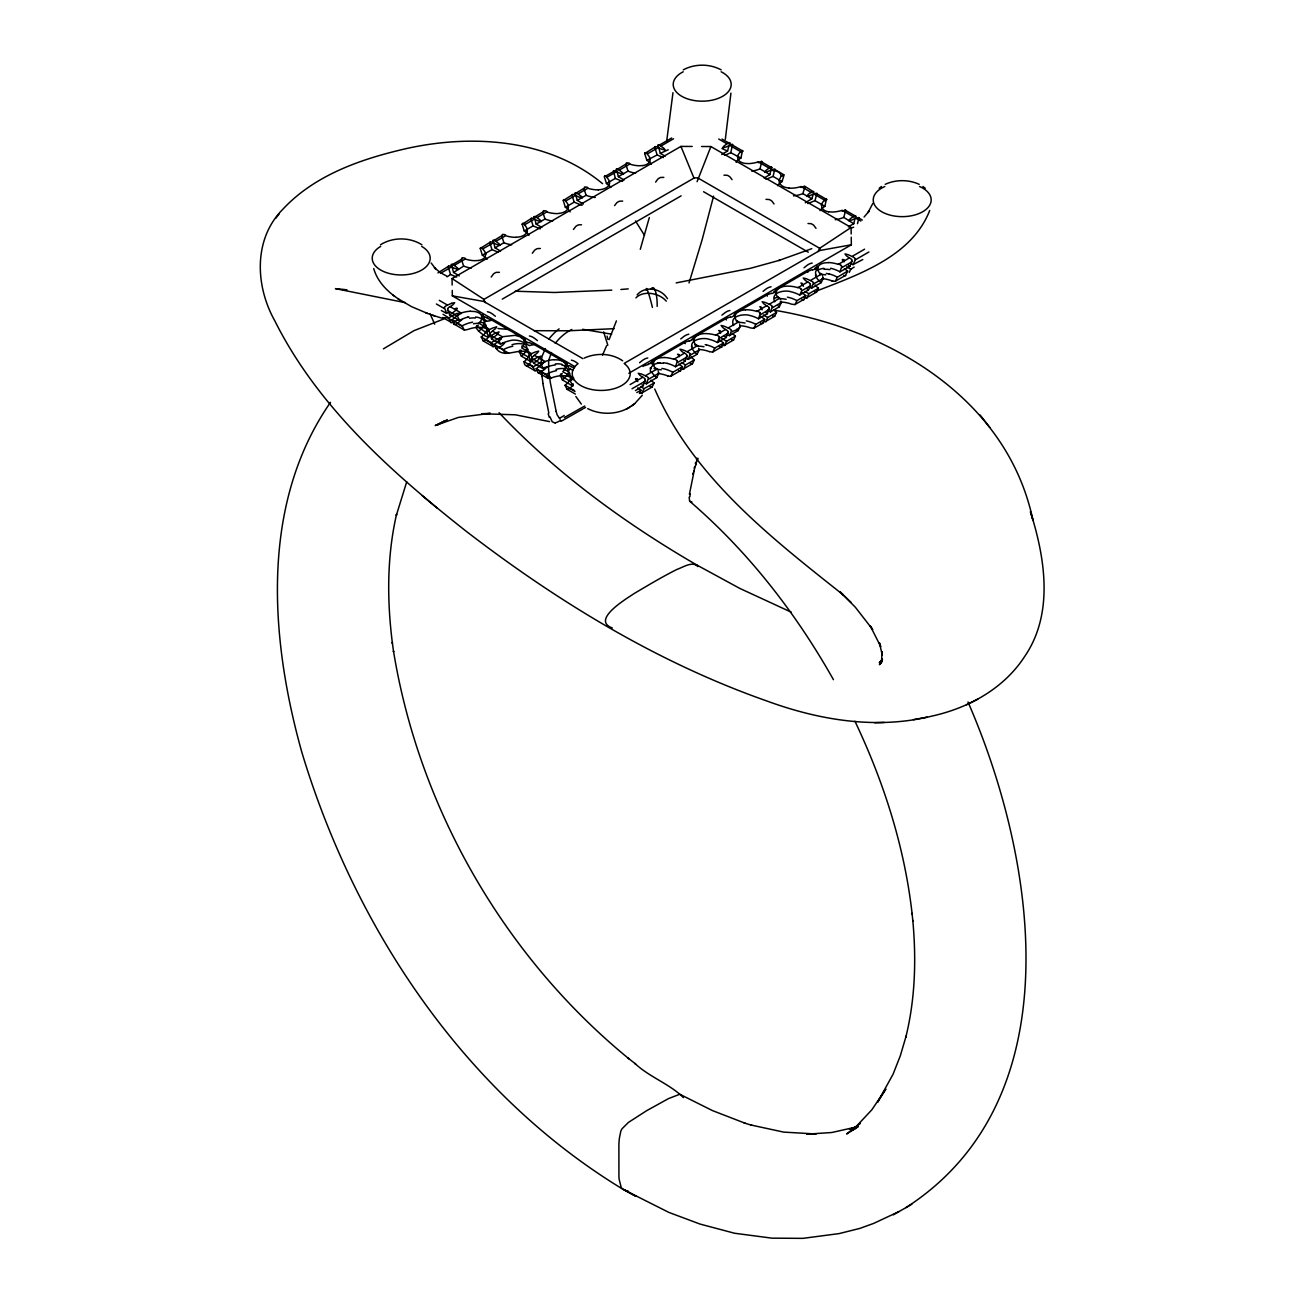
<?xml version="1.0" encoding="UTF-8"?>
<svg xmlns="http://www.w3.org/2000/svg" width="1304" height="1304" viewBox="0 0 1304 1304"><rect width="100%" height="100%" fill="white"/><g stroke="black" fill="none" stroke-linecap="round" stroke-linejoin="round"><path stroke-width="1.5" d="M481.877 317.605L481.437 315.421A9.731 5.623 0 0 0 474.656 311.509L470.239 311.297M565.773 366.049L565.333 363.849A9.731 5.623 0 0 0 558.552 359.953L554.135 359.725M817.266 265.951L816.728 267.19M566.278 363.164L566.686 364.175M496.873 332.536L496.4 332.748A36.952 22.787 -3.6 0 0 494.477 333.677L488.413 337.117L486.799 331.558M805.301 202.821A36.952 19.772 3.4 0 1 806.687 201.859L811.838 198.811L813.924 192.112L804.649 186.179A3.146 2.037 -45.9 0 0 804.095 186.081M540.915 363.099L542.138 356.122L545.398 348.559M689.164 497.15L689.604 501.078L691.935 502.04M672.978 92.682L666.719 140.848M730.941 93.106L725.334 139.3M652.782 360.817L652.375 361.974M524.322 338.91L524.811 340.067M538.829 356.758L538.34 356.954A36.952 22.787 -3.6 0 0 536.417 357.899L530.353 361.322L521.372 356.139A24.14 14.898 -3.6 0 0 526.034 350.727C530.06 341.844 515.699 338.355 509.033 340.914A24.385 15.029 -3.6 0 0 500.573 344.142L491.575 338.926L489.228 331.395A9.731 5.607 0 0 0 482.447 327.483L478.666 327.255A23.537 13.594 0 0 0 467.647 329.521L464.354 330.059L454.053 324.028L451.983 319.806L457.133 315.845A36.593 23.619 -1 0 0 458.519 314.59L458.829 314.264M739.678 324.598C742.97 327.646 730.713 333.319 731.283 330.531M821.553 205.331L821.96 207.89A9.731 5.623 0 0 0 828.676 211.818M868.888 252.014L855.342 259.838L855.179 259.007M774.755 301.794A24.743 15.257 3.6 0 1 774.576 301.436C770.305 291.786 785.741 289.732 791.104 291.803A24.515 15.126 3.6 0 1 799.645 295.079L801.764 290.776L810.566 285.69L810.159 284.386M726.458 319.936L725.48 318.812L728.561 317.54M689.408 494.281L694.152 470.907M482.333 314.655L484.648 319.366A7.628 6.031 -35.9 0 0 486.131 320.556M735.114 316.22L735.358 315.095A11.149 6.438 0 0 1 742.872 310.124L745.481 309.863M694.005 339.953L694.25 338.812A11.149 6.438 0 0 1 701.78 333.857L704.388 333.596A21.467 12.388 0 0 1 715.7 335.177L725.48 329.505A7.465 4.042 63.1 0 1 728.137 331.428M776.222 292.487L776.467 291.362A11.149 6.438 0 0 1 783.981 286.391L786.589 286.13A21.467 12.388 0 0 1 797.901 287.711L807.681 282.039L806.606 281.289A52.404 30.253 0 0 1 804.796 279.92L803.231 278.013L806.279 278.714A48.688 28.101 0 0 1 809.002 279.904L810.322 280.523L820.803 274.476M697.069 181.696L710.908 146.553L851.088 227.483L851.186 233.97M765.888 179.333A36.398 19.478 3.4 0 0 766.996 178.941L773.044 176.415L774.902 168.998A6.732 3.847 -51.4 0 0 772.033 169.927M857.494 223.669L859.075 217.605A6.732 3.847 -51.4 0 0 856.076 218.453M724.47 155.388A72.111 36.512 1 0 0 727.599 154.133L730.762 152.698L740.949 158.045L742.498 150.482M764.111 178.061A36.952 19.772 3.4 0 1 764.747 177.637L769.898 174.606L771.658 167.156M685.937 358.013L688.251 359.382L697.053 354.297A24.743 15.257 3.6 0 1 692.375 348.885C688.104 339.219 703.589 337.198 708.968 339.268A24.515 15.126 3.6 0 1 717.444 342.544L719.254 337.263A3.13 2.233 51.8 0 0 718.732 336.676M801.781 290.71L801.373 289.684A3.13 2.233 51.8 0 0 800.933 289.211M851.919 260.441L849.98 266.293L839.939 271.868L841.781 266.521M527.126 231.248L526.604 232.748A11.149 6.438 0 0 1 518.079 237.1L516.123 237.246M568.234 207.515L567.713 209.015M609.327 183.799L608.805 185.282A11.149 6.438 0 0 1 600.28 189.634L598.324 189.781M692.783 474.086L693.043 472.912M643.606 382.186L646.393 383.832L648.43 378.225M688.251 359.382L690.109 354.166M767.469 310.156L770.452 311.917L772.31 306.701M646.393 383.832L656.694 377.655L658.879 373.156L658.243 371.607M770.452 311.917L779.254 306.847L781.389 302.414L780.868 300.996M717.461 342.512L726.263 337.443L728.039 331.966M713.581 196.154L702.139 239.724L689.017 282.984M689.164 340.768L684.584 342.365L685.236 343.637M484.224 323.718L483.393 325.951A25.884 15.958 -3.6 0 1 478.503 331.395M694.184 468.201L694.478 467.028M751.723 171.15A25.884 13.855 3.4 0 0 759.987 168.868L761.813 161.435M853.386 216.937A7.465 4.026 -62.9 0 1 855.603 215.812L853.761 223.717L843.867 217.458L845.611 209.846A3.113 2.005 -47.2 0 0 845.155 209.781M730.762 152.698L732.555 144.614M775.13 169.716L784.111 174.915L782.025 181.598A24.385 13.04 3.4 0 0 777.575 185.673M807.828 203.554A36.398 19.478 3.4 0 0 808.936 203.163L815 200.637L816.923 193.253A6.732 3.847 -51.4 0 0 813.973 194.133M859.189 218.257L862.319 220.066M743.068 151.215L733.027 145.412M815 200.637L824.878 206.342L826.475 198.909M649.327 217.572L640.28 249.292M724.682 152.698L727.534 151.101L729.702 142.902M771.984 167.906L762.106 162.201M929.703 210.498C911.757 256.464 858.798 274.525 816.548 291.053M491.2 277.067L493.434 273.987A13.757 10.465 -86 0 1 496.237 272.373L499.416 272.324M655.635 182.12L657.868 179.055A13.757 10.465 -86 0 1 660.672 177.442L663.834 177.393M696.515 459.872L697.053 458.128M695.912 464.794L696.287 463.605M793.484 195.861L794.38 195.763A24.14 12.926 3.4 0 0 802.84 193.611L804.943 186.928M532.325 253.253L534.64 250.172A13.741 10.448 -86 0 1 537.444 248.608L540.361 248.477M775.391 290.988L776.01 289.57L775.733 290.71M573.45 229.439L575.846 226.374A13.725 10.432 -86 0 1 578.666 224.842L581.519 224.793M652.065 362.235L652.685 360.768M693.223 338.355L693.826 337.019M882.286 659.922L879.271 662.774L881.814 660.378L880.526 663.752L882.026 658.895L881.488 662.497L882.026 651.609L882.286 655.293L879.499 643.002L880.738 646.67L870.339 626.05L872.686 629.555L855.294 607.175L840.086 591.869L843.183 594.836C770.126 537.003 693.076 476.971 654.738 389.032M734.201 315.014L734.902 313.302L734.527 314.606M570.5 378.649L569.946 379.937A25.998 15.729 -4.6 0 1 564.991 385.267L567.158 389.407L569.734 388.445A23.586 13.627 0 0 0 573.206 383.881M771.512 293.27L766.85 294.867L767.355 296.138M872.784 203.473L868.04 212.601L869.018 211.167L864.079 217.051M614.575 205.624L616.662 202.87A13.741 10.448 -86 0 1 619.449 201.224L622.676 201.093M697.64 459.611L698.096 458.421M529 355.617L528.886 355.878A7.465 4.564 -56.6 0 1 531.396 354.15M406.718 481.795L396.318 515.406L396.595 514.151C386.864 556.449 386.962 600.492 392.422 643.377L392.292 642.497L393.596 651.902L393.482 651.038C419.252 809.05 504.892 957.38 628.854 1058.718L628.169 1058.18L635.651 1063.999L634.95 1063.461C649.147 1076.99 670.093 1084.129 683.41 1097.626M616.417 320.882L609.115 339.61M686.849 355.584L685.154 361.175L675.553 366.717L677.265 361.338A3.113 2.2 52.5 0 0 676.841 360.866M719.563 338.225L728.382 333.09M733.663 325.511A24.76 15.257 3.6 0 1 733.467 325.169C729.05 315.258 745.334 313.563 750.126 315.568A24.515 15.126 3.6 0 1 758.537 318.812L760.265 313.416M842.074 267.499L852.245 261.631M648.658 379.171L658.862 373.221M690.338 355.095L699.14 350.01L698.667 348.461M772.555 307.63L781.373 302.495M809.034 286.684L811.561 288.184L813.419 282.968M811.561 288.184L821.161 282.642L823.28 278.29L822.677 276.676M635.439 390.613L643.231 385.756L645.17 379.643M758.569 318.795L767.371 313.71L769.05 308.119M653.744 361.664L653.369 364.207M818.178 266.733L817.804 269.276A9.242 4.988 -1.2 0 0 815.701 271.558A13.839 7.547 15.5 0 0 816.141 274.997M606.621 345.674L602.546 355.112M485.218 256.643L485.642 254.443M649.636 161.712L650.06 159.512M528.837 356.008L528.723 356.285A24.14 14.898 -3.6 0 1 524.061 361.697C524.567 370.043 530.483 361.42 533.418 367.483M567.55 373.922L567.338 374.395A25.77 16.104 -3.1 0 1 562.366 379.871M818.113 251.574L819.678 248.282L851.088 227.483M639.433 393.531L641.014 390.287L637.77 387.891M644.046 388.641L641.992 392.863L652.163 386.978L654.07 383.066L644.046 388.641L640.59 386.603M668.479 376.09L670.712 376.351L672.848 372.276L682.448 366.734L678.797 364.012M682.448 366.734L680.574 370.58L670.973 376.123M694.347 359.871L685.545 364.941L683.671 368.787L692.473 363.718L694.347 359.871A24.743 15.257 3.6 0 1 691.022 356.579M699.14 350.01L697.053 354.297M709.376 351.575L712.62 352.161L714.755 348.087L723.557 343.001L719.27 339.773M723.557 343.001L721.683 346.848L712.88 351.917M735.44 336.139L726.654 341.224L724.779 345.055L733.565 339.985L735.44 336.139A24.76 15.257 3.6 0 1 732.408 333.188M727.045 334.28L729.36 335.65L731.446 331.363M729.36 335.65L738.162 330.58L740.248 326.293M739.71 325.707A22.478 12.975 0 0 1 750.419 327.891L753.826 328.363L755.864 324.354L764.666 319.268L760.591 316.22M764.666 319.268L762.791 323.115L753.989 328.2M776.548 312.406L767.746 317.491L765.872 321.338L774.674 316.253L776.548 312.406A24.743 15.257 3.6 0 1 773.794 309.814M780.134 301.957A22.478 12.975 0 0 1 791.512 304.158L794.935 304.631L796.956 300.621L805.758 295.535L802.123 292.813M805.758 295.535L803.883 299.382L795.081 304.468M799.678 295.063L808.48 289.977L810.566 285.69M816.581 292.063L806.98 297.605L808.855 293.759L818.456 288.217L816.516 292.145L814.527 291.77M832.897 281.159L835.342 281.289L837.315 277.263L847.633 271.102L844.405 268.689M847.633 271.102L845.579 275.323L835.408 281.191M849.214 272.406L850.795 269.178L854.169 267.092M850.697 263.261L852.995 264.647L855.342 259.838M551.494 352.52L548.707 360.295L548.544 368.576A84.369 50.628 -79.4 0 0 548.984 372.602L549.228 374.835M881.732 660.248L879.45 664.714L881.227 661.356M486.033 331.64L486.734 329.912A13.089 8.655 13.4 0 0 485.43 325.185M444.452 307.581L446.555 313.319L449.326 311.672M616.401 169.308L618.373 176.643L623.41 179.61A37.082 19.837 -3.4 0 1 624.045 180.034M736.124 162.332L736.173 162.266A26.015 13.692 2.9 0 1 740.9 158.029M652.163 386.978L650.109 386.701M692.473 363.718L690.435 363.408M733.516 340.067L731.544 339.676M774.674 316.253L772.636 315.943M447.777 309.032L449.652 314.998L459.546 320.507A26.015 15.876 -4.4 0 1 467.81 317.1M602.562 183.668C548.87 139.137 473.319 133.953 407.467 148.33C362.333 158.583 315.193 174.475 282.854 209.243C253.204 239.056 255.258 285.918 274.72 320.654C317.671 406.685 391.396 472.309 465.789 530.956C557.46 601.519 657.754 662.709 767.29 701.144C819.629 720.297 877.233 729.751 932.083 716.059C968.611 707.99 1003.982 688.496 1024.651 656.499C1053.991 613.793 1045.14 558.03 1030.421 511.706L1032.98 520.361C1007.47 398.763 889.801 329.521 774.821 310.303M330.499 402.349C259.838 504.012 270.026 638.65 301.811 752.163C354.737 928.008 464.371 1093.159 623.279 1189.46L636.01 1196.339L622.318 1188.743A16.724 9.65 -60 0 1 621.177 1187.373L619.139 1179.272A135.257 78.093 -60 0 1 618.927 1176.893L618.895 1144.097A110.742 63.929 -60 0 1 619.433 1137.919L620.802 1131.285A7.824 4.515 -60 0 1 622.041 1128.775L628.447 1122.402L646.654 1110.682L668.528 1098.587L679.791 1094.252L712.408 1110.568L745.317 1123.314M693.402 338.372L693.891 337.1M880.412 662.204L882.466 659.498M642.285 395.275L634.673 403.669L628.332 408.022M275.714 218.273L279.333 213.644M528.739 355.78L530.353 361.322M570.859 380.083L570.386 381.355L573.108 385.739M534.2 216.774L536.172 224.109L541.209 227.075A37.099 19.853 -3.4 0 1 541.828 227.499M658.08 145.249L660.313 153.383L663.41 155.143A73.073 36.74 -0.8 0 1 665.154 156.17M807.616 271.428L812.359 269.618M501.127 338.991L500.883 339.236A36.398 22.445 -3.6 0 1 499.432 340.54L494.281 344.5L496.156 348.347C505.316 361.681 525.007 341.892 532.097 357.671M543.002 363.262L542.888 363.392A36.398 22.445 -3.6 0 1 541.372 364.761L536.221 368.706L538.096 372.553L548.25 378.486L551.478 377.899A23.537 13.594 0 0 1 562.529 375.568M462.089 319.48L461.111 320.36A50.905 29.389 0 0 1 458.926 322.023L457.052 323.327L462.284 326.407M639.563 362.724L642.742 360.197A13.757 4.075 -42.7 0 1 645.545 358.584L647.778 357.981M803.997 267.793L807.176 265.25A13.757 4.075 -42.7 0 1 809.963 263.652L812.213 263.049M680.737 338.926L683.964 336.383A13.741 4.075 -42.7 0 1 686.752 334.802L688.838 334.199M498.421 333.433L498.177 333.677A36.398 22.445 -3.6 0 1 496.726 334.981L491.575 338.926M540.361 357.638L540.117 357.899A36.398 22.445 -3.6 0 1 538.666 359.187C531.983 369.113 524.289 350.434 541.307 364.566L543.393 368.853A26.129 16.104 -3.6 0 1 551.706 365.544L555.537 364.892M721.894 315.144L725.171 312.585A13.725 4.075 -42.7 0 1 727.942 311.02L729.963 310.482M763.052 291.346L765.953 289.064A13.741 4.075 -42.7 0 1 768.757 287.434L771.072 286.766M458.258 314.59L457.394 316.073L459.546 320.507M542.138 363.034L541.307 364.566M499.595 338.095L498.421 339.692L500.557 344.126M451.412 264.565L453.564 272.487L456.693 274.28A69.65 39.201 -5.9 0 1 458.796 275.649L459.236 275.91M493.091 240.507L495.064 247.841L500.1 250.808A37.082 19.837 -3.4 0 1 500.524 251.085M575.292 193.041L577.264 200.376L582.301 203.342A37.099 19.853 -3.4 0 1 583.328 204.043M489.799 333.971A23.586 13.627 0 0 1 485.773 339.985L483.36 341.029L481.241 336.97A25.884 15.958 -3.6 0 0 486.066 331.64M879.14 188.265L881.504 186.472M631.56 406.082L633.027 404.957M633.222 404.778L634.673 403.669M383.392 348.869L414.004 330.645L443.898 318.958M449.652 314.998L452.488 312.895A72.111 42.396 -6 0 0 455.08 310.906L456.824 309.211A8.427 3.847 -16.7 0 0 457.068 308.836M447.125 276.839L450.548 274.492L454.085 276.008A73.073 41.321 -6.2 0 0 456.204 276.807L456.726 277.018M905.987 1207.602C1074.496 1099.011 1036.224 858.472 967.992 701.976M721.764 154.524L722.612 153.97M848.399 226.929L848.822 226.635A76.137 42.902 6 0 1 850.876 225.315L853.761 223.717M453.564 272.487L463.605 266.146L461.453 259.252L462.317 258.469M380.491 244.777C392.732 236.986 409.668 236.986 421.909 244.777M613.565 170.971L615.292 178.42L621.209 180.881A37.653 20.147 -3.4 0 0 622.578 181.386M858.048 1126.835L846.622 1133.975L860.151 1123.38L855.114 1127.667L871.789 1109.851L885.872 1089.068L877.51 1102.336L893.061 1074.251L900.347 1055.686L906.117 1036.093L905.775 1037.365C915.245 999.157 916.386 959.32 912.784 920.265L912.865 921.211L912.066 913.322L912.164 914.251C904.683 847.176 883.835 782.074 854.951 721.259M481.241 336.97L491.119 342.675L497.183 339.236A36.952 22.787 -3.6 0 1 499.106 338.306L499.383 338.176M524.094 361.713L533.075 366.897L539.122 363.457A36.952 22.787 -3.6 0 1 541.046 362.528L541.535 362.316M443.001 314.264L448.772 317.85L454.835 314.427A36.675 23.716 -0.9 0 1 456.759 313.514L457.329 313.253M583.882 408.38L585.626 407.37M437.965 272.911L448.576 266.228M451.298 265.217L461.486 259.333M487.093 259.349A26.064 13.953 -3.4 0 0 482.333 255.193L480.279 248.493L490.255 242.153M492.977 241.158L502.643 235.193M528.821 235.242L528.87 235.356A24.483 13.105 -3.4 0 0 524.241 230.987L522.187 224.288L531.364 218.42M534.086 217.426L543.752 211.46M570.125 211.916L569.962 211.59A24.483 13.105 -3.4 0 0 565.333 207.271L563.279 200.555L572.456 194.703M575.178 193.693L584.86 187.727M615.292 178.42L606.474 183.522L604.388 176.839L613.206 171.737M616.287 169.96L626.751 163.538M651.381 164.206A25.95 13.659 -2.9 0 0 646.865 160.359L644.698 153.562L655.244 146.896M657.966 145.901L671.641 138.012M440.426 273.367L451.559 266.945L452.863 267.565A50.628 29.226 0 0 0 455.161 268.575L458.486 269.406L457.492 267.939A44.01 25.412 0 0 0 455.226 266.195L454.167 265.429L465.267 259.023M524.567 224.793L534.347 219.137L535.651 219.757A50.579 29.193 0 0 0 537.949 220.767L541.258 221.615L540.263 220.148A43.961 25.379 0 0 0 538.014 218.387L536.955 217.638L546.735 211.982M629.685 164.092L619.155 170.172L620.231 170.922A43.945 25.379 0 0 1 622.497 172.666L623.475 174.149L620.15 173.302A50.563 29.193 0 0 1 617.868 172.307L616.548 171.688L606.767 177.328A21.418 12.355 0 0 1 609.555 183.799M673.549 138.762L660.835 146.113L661.91 146.863A43.945 25.379 0 0 1 664.176 148.607L665.154 150.09L661.845 149.243A50.563 29.193 0 0 1 659.547 148.232L658.227 147.613L647.143 154.019A22.738 13.138 0 0 1 650.223 159.512M482.366 255.177L491.983 249.618L497.883 252.079A37.653 20.147 -3.4 0 0 498.454 252.291M495.064 247.841L503.882 242.756A24.727 13.236 -3.4 0 0 511.624 244.777M524.273 230.971L533.091 225.885L538.992 228.347A37.653 20.147 -3.4 0 0 540.378 228.836M536.172 224.109L544.974 219.023A24.727 13.236 -3.4 0 0 552.733 221.061M565.365 207.255L574.184 202.153L580.101 204.614A37.653 20.147 -3.4 0 0 582.008 205.282L582.106 205.315M577.264 200.376L586.083 195.29L583.996 188.607M618.373 176.643L627.99 171.101A26.324 14.083 -3.4 0 0 635.602 173.204M452.162 285.038L452.048 278.551L680.933 146.407L692.179 146.455M502.268 299.121L681.112 195.861M624.306 363.327L819.711 250.515L851.349 244.793L851.235 237.214M628.838 373.27L851.349 244.793M652.522 361.029L684.241 342.707M693.63 337.296L725.35 318.975M734.722 313.563L766.442 295.258M775.831 289.83L807.551 271.525L807.975 272.226M584.714 406.017L566.392 416.4M583.002 408.885L562.969 420.247M630.109 384.582L642.693 377.312L641.601 376.546A52.486 30.302 0 0 1 639.791 375.177L638.226 373.27L641.275 373.971A48.753 28.15 0 0 1 644.013 375.161L645.317 375.78L656.368 369.407M673.907 359.285L684.372 353.237L683.296 352.487A52.404 30.253 0 0 1 681.487 351.118L679.922 349.195L682.954 349.896A48.688 28.101 0 0 1 685.692 351.102L687.012 351.721L696.743 346.098A21.956 12.681 0 0 1 693.809 339.953M737.852 322.365L728.105 327.989L726.801 327.369A48.704 28.117 0 0 0 724.062 326.163L721.079 325.429L722.595 327.385A52.421 30.269 0 0 0 724.405 328.755L725.48 329.505M756.858 311.395L766.589 305.772L765.497 305.022A52.421 30.269 0 0 1 763.688 303.653L762.123 301.746L765.171 302.447A48.704 28.117 0 0 1 767.893 303.636L769.213 304.256L778.944 298.649A21.956 12.681 0 0 1 776.01 292.487M838.325 264.353L849.377 257.98A7.465 4.042 63.1 0 1 852.017 259.903M864.585 249.194L852.001 256.464L850.697 255.845A48.688 28.101 0 0 0 847.959 254.639L844.976 253.905L846.492 255.861A52.404 30.253 0 0 0 848.285 257.214L849.377 257.98M632.016 388.771L645.562 380.947M677.656 362.43L687.257 356.888M760.656 314.508L769.458 309.423M813.647 283.897L823.248 278.355M628.055 1190.927A36.805 21.239 -60 0 1 625.578 1190.454L624.388 1190.03L668.838 1212.394L700.085 1224.081L734.543 1233.242L772.033 1238.164L802.873 1238.36L839.091 1233.6L859.906 1228.384L873.729 1223.38L899.141 1211.497M855.734 1128.107L850.583 1131.073L856.516 1127.748M893.305 1214.855L911.822 1204.244M723.948 175.176L727.143 175.258A13.757 10.465 86 0 1 729.93 176.888L732.049 179.642M444.126 421.225L437.345 424.925L445.789 420.442M646.833 160.376L657.151 154.948L660.688 156.48M587.762 408.657C600.068 414.851 615.439 414.77 627.648 408.38M565.838 416.709L564.29 417.541M562.399 420.556L560.932 421.339M852.995 264.647L862.775 259.545M641.014 390.287L636.825 392.52M626.262 409.146L629.718 407.272M446.441 420.1L447.305 419.643M683.263 69.862C694.804 63.619 709.588 63.619 721.145 69.862M487.403 311.737L489.668 312.357A13.757 4.075 42.7 0 1 492.456 313.987L495.39 316.285M444.729 420.98L435.194 425.544L458.405 417.41L490.353 413.335L481.877 413.743L515.308 414.802L549.571 421.616M450.695 322.593A5.982 3.521 -57.1 0 0 454.151 321.713L456.449 320.588A53.709 31.003 0 0 1 458.894 319.513M966.492 704.763L977.755 699.221M660.313 153.383L665.056 151.166A197.735 150.433 -86 0 1 668.218 149.781M765.97 199.333L769.262 199.545A13.725 10.432 86 0 1 772.033 201.224L774.038 203.994M854.642 1128.058L858.26 1126.395M885.22 184.32C895.832 179.447 908.595 179.447 919.206 184.32M584.225 358.111C596.336 352.602 611.576 353.107 622.644 360.784M800.819 283.066L802.009 283.196M759.71 306.799L760.9 306.929M718.602 330.531L719.808 330.662M677.493 354.264L678.699 354.395M811.773 248.673L778.895 260.474L779.727 260.229L750.599 268.265L676.157 282.903M808.007 223.506L810.958 223.669A13.757 10.465 86 0 1 813.745 225.266L816.011 228.33M455.292 308.575L457.019 308.119M451.608 303.327L454.672 302.642L453.124 304.565A51.41 29.682 0 0 1 451.314 305.935L450.239 306.685L461.176 313.009M856.989 1126.607L849.458 1129.329L855.685 1127.129L831.854 1132.508L806.768 1134.17L816.125 1133.991L783.737 1132.116L750.713 1124.961M502.236 343.343L504.615 343.017L502.92 344.924A53.709 31.003 0 0 1 501.046 346.342L499.22 347.597L508.658 353.188M544.192 367.549L546.572 367.223L544.86 369.146A53.709 31.003 0 0 1 542.986 370.564L541.062 371.885L551.478 377.899M529.375 335.943L531.771 336.66A13.725 4.075 42.7 0 1 534.575 338.323L537.444 340.588M648.447 364.403L644.469 365.674A2.412 1.402 -7.5 0 0 643.035 366.457M730.37 317.019L729.441 317.296M498.014 332.129L499.22 332.015M539.97 356.334L541.16 356.236M467.859 317.165L468.918 316.921M571.364 360.132L573.483 360.768A13.757 4.075 42.7 0 1 576.27 362.365L577.525 363.245M556.563 370.646L554.493 371.102A26.129 16.104 -3.6 0 0 546.131 374.444L536.221 368.706M472.651 322.169L470.516 322.626A26.243 16.479 -2.6 0 0 462.138 325.87M512.847 346.245L511.885 346.44A24.385 15.029 -3.6 0 0 503.279 349.7L494.281 344.5M927.144 717.151L913.468 719.612M642.937 165.559L638.536 165.771A23.325 13.464 0 0 1 629.702 164.076M478.503 260.49L474.118 260.702A23.325 13.464 0 0 1 465.283 259.007M658.39 362.871L660.052 362.691M835.228 219.691L835.571 219.642A25.77 13.937 4.1 0 0 843.769 217.393M620.883 289.488L628.218 288.885M611.788 290.14L554.363 292.487L515.276 291.216M614.102 328.673L568.577 330.776L534.151 330.694M874.625 722.726L884.242 722.449M562.562 375.682L566.327 375.927A9.731 5.607 0 0 1 573.157 379.823M701.536 146.504L710.908 146.553M694.135 177.866L697.738 177.882L819.678 248.282L819.711 250.515M828.627 262.609L824.845 262.854A9.535 5.509 0 0 0 818.146 266.733M664.209 357.54L660.427 357.785A9.535 5.509 0 0 0 653.728 361.664M559.905 419.04L557.134 414.786A84.662 50.905 -79.3 0 1 556.107 411.412M612.277 627.957C590.712 619.971 626.539 598.666 634.233 593.483C648.284 585.17 662.302 576.775 676.89 569.441C682.807 567.484 692.766 560.573 697.836 566.588M555.178 423.148L552.211 421.762L549.897 416.742M573.059 369.831L571.869 369.717M342.414 289.684L346.962 289.814L335.421 288.64L405.283 302.658M443.996 317.948L447.027 317.605L454.151 321.713M842.563 259.414L844.275 259.887M497.981 328.51L508.478 329.439M595.276 197.491L594.396 197.393A24.727 13.236 -3.4 0 1 586.099 195.274M663.443 362.74L667.273 363.392M789.001 188.037L788.333 187.955A12.453 7.188 0 0 1 786.426 187.629C782.71 187.01 778.097 184.043 779.205 179.691C783.981 173.546 778.309 170.694 770.485 170.286A47.759 27.563 0 0 1 767.746 171.476L764.682 172.161L766.23 170.237A51.41 29.682 0 0 1 768.04 168.884L769.115 168.118L758.341 161.892M828.692 211.802L832.49 212.047A22.69 13.105 0 0 0 842.205 210.303L853.175 216.643L852.082 217.409A51.41 29.682 0 0 0 850.289 218.762L848.725 220.702L851.789 220.001A47.759 27.563 0 0 0 854.527 218.811L855.848 218.192L860.819 221.061M582.611 329.293L611.609 334.183M452.243 290.433L452.325 295.845L483.735 301.436L582.823 358.633M826.312 273.416L829.018 273.987M529.636 345.446L534.021 344.615L528.968 342.463M661.878 368.396L664.567 368.967A26.113 16.104 3.6 0 1 672.815 372.292M787.42 297.165L788.529 297.393A24.515 15.126 3.6 0 1 796.94 300.637M746.312 320.882L747.42 321.126A24.515 15.126 3.6 0 1 755.831 324.37M705.203 344.615L706.328 344.859M830.599 268.265L831.675 268.526A25.998 15.876 4.3 0 1 839.972 271.851M487.256 318.323L491.999 320.148M744.095 1122.94L751.952 1125.336M432.781 315.291L441.991 318.192M570.793 366.652L574.347 367.777M397.769 298.567L411.542 306.652L427.647 313.482M425.805 312.846L434.591 315.927M791.381 612.228L739.808 588.414L695.961 564.567M721.96 148.493L727.534 151.101M441.322 310.531L446.555 313.319M442.203 273.661L446.718 276.057M721.699 338.355L726.654 341.224M574.396 390.499L565.088 385.316M846.622 266.75L850.795 269.178M763.329 314.916L767.746 317.491M681.373 362.528L685.545 364.941M804.943 291.46L808.855 293.759M722.041 139.072L729.881 143.587M817.086 193.937L826.964 199.642M845.986 210.629L856.043 216.431M718.732 139.023L727.013 143.799L725.92 144.565A47.759 27.563 0 0 0 723.85 146.146L722.595 147.874L726.002 147.01A51.41 29.682 0 0 0 728.365 145.983L729.686 145.347L740.623 151.671A23.276 13.431 0 0 0 737.526 156.887L738.064 159.447A9.731 5.623 0 0 0 744.796 163.391L748.61 163.619A22.69 13.105 0 0 0 758.309 161.859M760.02 168.901L769.898 174.606M773.044 176.415L782.025 181.598M802.856 193.628L811.838 198.811M703.573 191.721L808.301 252.194M452.325 295.845L574.982 366.668M529.587 345.576A7.205 5.721 -43.5 0 1 526.767 343.8L524.599 339.024L492.032 320.213L487.598 321.208A7.286 5.754 -35.5 0 1 486.31 320.686M533.988 344.435L566.555 363.229L568.772 368.07A7.286 5.803 -42.4 0 0 569.75 368.983M439.285 300.36L447.565 305.136L448.869 304.517A47.759 27.58 0 0 1 451.608 303.327M573.727 377.981L562.79 371.673A22.69 13.105 0 0 0 565.936 366.049M436.384 303.995L444.224 308.51M447.37 310.336L457.411 316.138M488.413 337.117C479.807 335.552 466.995 318.176 486.327 332.83M489.473 334.639L498.454 339.822M519.888 350.205A3.146 1.304 -66.4 0 0 519.562 350.727L519.269 351.787L528.267 357.035M572.652 386.017L562.464 379.92L560.296 375.422L570.386 381.355M533.515 363.148L543.393 368.853M485.838 340.002L496.253 346.016M569.734 388.445L575.015 391.493M442.643 317.442L450.891 322.202L448.772 317.85M483.181 340.914L492.993 346.522L491.119 342.675M525.968 365.544L534.95 370.743A5.982 3.211 -50.4 0 0 537.867 369.896M567.012 389.244L575.374 394.085M697.053 565.17C624.861 523.246 556.563 473.466 499.041 412.683M451.983 319.806L462.17 325.902L464.159 329.928M452.048 278.551L483.947 299.366L693.972 178.11L680.933 146.407M922.906 186.472L925.269 188.265M849.98 266.293L848.317 265.087M808.48 289.977L807.013 288.917M767.371 313.71L765.904 312.65M726.263 337.443L724.405 336.073M685.154 361.175L683.703 360.116M373.71 268.526C376.921 280.018 385.25 289.358 394.672 296.318M439.758 272.096L434.346 267.76L435.764 269.031L431.168 263.033M393.107 295.209L399.317 299.675M643.231 385.756L641.976 384.843M437.101 508.071L422.203 495.618M803.525 286.212L803.313 286.032A37.653 23.211 3.6 0 1 801.911 284.794L801.601 284.484M689.767 501.306C748.007 551.364 795.847 612.88 833.435 679.677M637.852 381.599L635.521 379.187M844.177 261.827L842.775 260.507M840.086 591.869L851.251 602.578M760.623 308.331L760.819 308.51A37.653 23.227 3.6 0 0 762.204 309.765M719.466 331.998L719.71 332.243A37.653 23.227 3.6 0 0 720.688 333.123M678.357 355.731L678.618 355.976A37.653 23.211 3.6 0 0 679.368 356.677M581.356 404.126L575.83 396.465M482.953 315.992L482.659 315.03M980.168 415.079L989.769 427.386M635.488 220.914L644.486 235.356M842.237 259.838L842.449 260.132A8.541 3.879 16.9 0 0 842.873 260.49M603.638 331.868L607.811 345.234M546.099 374.411L547.973 378.258M533.075 366.897L534.95 370.743M519.285 351.852L521.372 356.139M503.262 349.684L505.137 353.531M485.267 302.642L483.702 299.366L483.735 301.436M434.721 324.174L430.124 313.922M651.609 371.705L651.902 372.308A26.243 16.398 3.1 0 0 656.792 377.606M524.159 340.931L524.045 340.556A12.453 7.188 0 0 0 523.474 339.447L520.019 336.709L515.015 335.356L502.284 336.742L492.358 331.004L493.434 330.238A47.759 27.58 0 0 0 495.504 328.657L496.694 326.897L493.352 327.793A51.41 29.682 0 0 0 490.989 328.836L489.668 329.456L478.894 323.229A22.69 13.105 0 0 0 482.04 317.622M654.885 147.678L657.151 154.948M625.904 164.418L627.99 171.101M572.097 195.47L574.184 202.153M544.974 219.023L542.888 212.34M531.005 219.202L533.091 225.885M501.796 236.057L503.882 242.756M489.897 242.935L491.983 249.618M448.217 266.994L450.548 274.492M644.698 153.562L644.958 152.845A3.13 1.516 71.2 0 1 645.268 152.829M604.388 176.839L604.632 176.121A3.146 1.5 72.1 0 1 604.958 176.105M563.279 200.555L563.524 199.854A3.146 1.5 72.1 0 1 563.85 199.838M522.187 224.288L522.431 223.587A3.146 1.5 72.1 0 1 522.741 223.554M480.279 248.493L480.524 247.776A3.13 1.516 71.2 0 1 480.85 247.744M607.045 336.155L607.908 339.415M548.854 413.123L542.855 383.555M815.44 274.997L816.353 277.328A26.357 16.251 3.6 0 0 821.194 282.626M556.156 411.379L550.304 382.414A220.865 131.883 -79.6 0 1 549.31 374.77M541.763 375.796L541.567 374.281M531.38 358.73L531.608 357.899A6.732 3.178 -60 0 1 534.069 355.731M560.296 375.422L560.59 374.395A3.113 1.337 -66 0 1 560.932 373.906M476.4 326.978L476.693 325.967A3.113 1.337 -66 0 1 477.036 325.478M919.581 186.521A28.981 16.74 0 0 1 923.656 211.167A28.981 16.74 0 0 1 880.754 211.167A28.981 16.74 0 0 1 884.846 186.521M646.279 290.173A18.452 1.32 76.2 0 1 652.424 307.434M721.177 71.785A28.981 16.74 0 0 1 723.182 95.991A28.981 16.74 0 0 1 681.226 95.991A28.981 16.74 0 0 1 683.214 71.785M635.912 297.899A18.452 12.975 15.9 0 1 666.295 301.159M624.42 363.669A28.981 16.74 0 0 1 620.704 386.082A28.981 16.74 0 0 1 581.714 386.082A28.981 16.74 0 0 1 577.998 363.669M637.118 294.851A18.452 16.235 24.2 0 1 667.501 298.73M421.697 246.391A28.981 16.74 0 0 1 421.697 270.058A28.981 16.74 0 0 1 380.703 270.058A28.981 16.74 0 0 1 380.703 246.391M650.989 289.195A18.452 4.564 -89.3 0 1 657.167 306.424M818.537 269.781A9.927 5.134 -4.8 0 1 823.965 268.347M815.196 268.461A26.357 15.224 60 0 1 818.081 269.52M824.079 269.325A16.887 11.329 -0.8 0 1 830.029 269.651M818.488 288.2A26.357 16.251 3.6 0 1 815.065 284.973M651.152 367.679A10.024 5.183 -4.7 0 1 654.135 364.68M653.923 364.582A9.128 4.613 -5.6 0 1 657.444 363.327M650.777 363.392A26.357 15.224 60 0 1 653.646 364.452M650.484 371.607A16.659 9.405 8.2 0 1 651.055 367.712M657.346 363.18A10.807 6.341 -2.5 0 1 658.422 362.985M660.117 363.278A15.664 10.513 -1.3 0 1 663.328 363.311M667.289 363.376A26.113 16.104 3.6 0 1 675.537 366.734M651.772 362.072A6.373 2.07 -19.9 0 1 650.142 363.311M650.109 363.441A6.308 1.923 -14.8 0 1 648.218 364.158M650.859 368.739A15.143 8.753 60 0 1 650.109 368.005M692.929 338.421A6.21 2.086 -18.4 0 1 691.381 339.594M692.31 339.855A6.373 2.543 -12.1 0 1 689.36 341.077M734.869 314.574A6.178 2.51 -11.6 0 1 730.631 317.328M775.13 290.906A6.373 2.103 -19.1 0 1 773.647 292.063M774.592 292.308A6.21 2.494 -11.9 0 1 771.707 293.547M816.271 267.238A6.438 2.119 -18.6 0 1 814.918 268.282M815.831 268.608A6.373 2.559 -11.9 0 1 812.571 269.961M828.643 262.528A22.82 13.17 0 0 1 838.293 264.386M838.342 264.109A8.46 7.286 67.3 0 1 841.455 265.576M820.835 274.459A23.407 13.513 0 0 1 817.657 269.276M820.444 273.367A8.476 2.983 63.8 0 1 822.628 275.144M797.983 287.418A8.476 7.433 68.3 0 1 801.129 288.852M778.521 297.41A8.509 2.82 64.1 0 1 780.623 299.105M745.481 309.733A21.467 12.388 0 0 1 756.809 311.444M756.874 311.151A8.476 7.433 68.3 0 1 760.02 312.585M737.917 322.349A21.956 12.681 0 0 1 734.902 316.22M737.428 321.126A8.509 2.82 64.1 0 1 739.531 322.822M715.782 334.883A8.476 7.433 68.3 0 1 718.928 336.318M696.32 344.859A8.509 2.82 64.1 0 1 698.422 346.554M664.225 357.459A22.82 13.17 0 0 1 673.875 359.317M673.923 359.04A8.46 7.286 67.3 0 1 677.037 360.507M656.417 369.391A23.407 13.513 0 0 1 653.239 364.207M656.026 368.282A8.476 2.983 63.8 0 1 658.194 370.075M642.187 393.237A5.982 3.521 57.1 0 1 640.313 393.172M845.677 275.649A5.982 3.619 70 0 1 843.737 275.388M680.688 370.923A5.982 3.619 70 0 1 678.504 370.515M683.866 369.179A5.982 3.521 57.1 0 1 680.558 368.396M721.797 347.19A5.982 3.619 70 0 1 719.237 346.538M724.975 345.446A5.982 3.521 57.1 0 1 721.813 344.761M762.889 323.457A5.982 3.619 70 0 1 760.33 322.805M766.084 321.713A5.982 3.521 57.1 0 1 763.492 321.371M803.997 299.724A5.982 3.619 70 0 1 801.944 299.382M807.176 297.98A5.982 3.521 57.1 0 1 803.867 297.198M829.067 273.889A26.227 16.463 2.7 0 1 837.347 277.247M779.287 306.831A24.743 15.257 3.6 0 1 778.162 305.902M738.194 330.564A24.76 15.257 3.6 0 1 736.695 329.309M706.328 344.843A24.515 15.126 3.6 0 1 714.722 348.103M654.168 383.017A26.471 16.023 4.6 0 1 651.022 380.149M822.156 278.567A23.749 13.708 0 0 1 831.87 280.865M832.995 281.338A10.204 4.205 33.9 0 1 831.985 281.012M698.602 349.439A22.478 12.975 0 0 1 709.311 351.624M657.721 373.498A23.749 13.708 0 0 1 667.436 375.796M668.561 376.269A10.204 4.205 33.9 0 1 667.567 375.927M642.839 377.182A7.482 4.059 63.1 0 1 645.35 379.236M645.529 375.878A6.732 4.515 60 0 1 648.593 377.997M852.213 256.562A6.732 4.515 60 0 1 855.261 258.681M684.535 353.123A7.465 4.042 63.1 0 1 687.029 355.161M687.208 351.819A6.732 4.515 60 0 1 690.272 353.938M728.317 328.086A6.732 4.515 60 0 1 731.381 330.205M766.736 305.658A7.465 4.042 63.1 0 1 769.23 307.711M769.409 304.354A6.732 4.515 60 0 1 772.473 306.473M807.844 281.925A7.465 4.042 63.1 0 1 810.338 283.979M810.517 280.621A6.732 4.515 60 0 1 813.582 282.74M841.259 265.935A3.113 2.2 52.5 0 1 841.716 266.391M759.824 312.944A3.13 2.233 51.8 0 1 760.297 313.4M636.825 378.812A8.72 6.683 -11.1 0 1 637.444 379.024M635.602 378.6A2.021 1.434 -6.7 0 1 636.808 378.861M679.254 355.536A10.937 4.792 19.7 0 1 678.553 354.916A10.986 7.791 -4.2 0 1 679.303 355.128M720.346 331.803A10.937 4.792 19.7 0 1 719.661 331.183M719.531 331.102A10.986 7.791 -4.3 0 1 720.411 331.395M761.454 308.07A10.937 4.792 19.7 0 1 760.77 307.451M760.623 307.369A10.986 7.791 -4.3 0 1 761.503 307.662M802.563 284.337A10.937 4.792 19.7 0 1 801.862 283.718M801.732 283.636A10.986 7.791 -4.2 0 1 802.514 283.897M819.857 274.394A13.007 5.477 7.2 0 1 825.693 274.867M779.564 298.632A14.36 5.037 7.4 0 1 786.182 299.284M774.886 298.192A11.671 7.824 11.9 0 1 778.358 297.1M738.455 322.365A14.36 5.037 7.4 0 1 745.073 323.017M736.271 321.028A11.671 7.824 11.9 0 1 737.265 320.817M697.347 346.098A14.36 5.037 7.4 0 1 703.981 346.75M691.479 346.391A11.671 7.824 11.9 0 1 691.853 346.13M694.69 344.875A11.671 7.824 11.9 0 1 696.157 344.549M655.439 369.358A12.991 5.46 7.7 0 1 661.258 369.847M654.086 368.494A9.992 6.683 12 0 1 654.787 368.38M564.224 369.945A10.302 7.4 -16.8 0 1 567.925 371.232M569.978 369.081A15.143 8.753 -60 0 1 567.729 371.379M567.55 371.558A10.171 6.976 -9.4 0 1 569.848 373.531M555.944 369.407A13.219 8.509 -10.5 0 1 565.007 368.739M564.942 366.88A10.106 5.216 4.7 0 1 567.957 369.912A16.919 9.568 -8.3 0 1 568.642 373.84M565.414 366.652A26.357 15.224 -60 0 1 568.283 365.593M561.828 364.99A9.421 5.297 3.2 0 1 565.692 366.505M571.934 369.554A7.628 6.031 -35.9 0 1 570.027 368.983M475.552 317.019A10.188 5.265 4.7 0 1 481.046 318.486M481.241 318.339A9.307 4.694 5.6 0 1 483.572 320.279M481.518 318.225A26.357 15.224 -60 0 1 484.387 317.149M469.489 318.29A16.691 11.165 0.8 0 1 475.438 317.98M483.702 320.262A10.954 5.998 -0.7 0 1 484.028 320.849L484.322 321.778A15.729 8.818 -8.3 0 1 484.469 323.702M487.533 317.85A6.39 1.679 15 0 1 485.137 317.019M484.599 317.002A6.259 2.119 17.3 0 1 483.311 316.024M486.082 320.654A15.143 8.753 -60 0 1 483.833 322.952M480.296 322.121A10.285 6.813 -11.1 0 1 483.637 323.131A10.188 7.058 -10.1 0 1 485.968 325.103M528.707 342.789A6.178 2.51 11.6 0 1 524.452 340.034M571.054 366.359A6.39 1.858 15 0 1 568.984 365.593M567.647 365.69A6.39 2.575 11.9 0 1 566.458 364.142M476.971 326.701A8.46 1.565 -56.2 0 1 478.323 325.022M461.208 313.025A23.276 13.431 0 0 1 470.222 311.216M458.503 315.046A8.476 6.487 -54.4 0 1 461.208 313.482M560.867 375.128A8.46 1.565 -56.2 0 1 562.22 373.449M554.118 359.643A23.276 13.431 0 0 0 545.105 361.469L534.298 355.226L535.373 354.46A47.759 27.58 0 0 0 537.444 352.879L538.699 351.151L535.292 351.998A51.41 29.682 0 0 0 532.928 353.042L531.608 353.661L521.682 347.94A21.06 12.16 0 0 0 524.436 340.914M542.399 363.474A8.476 6.487 -54.4 0 1 545.105 361.925M519.709 351.672A8.492 1.271 -55.9 0 1 520.915 350.124M499.562 338.747A8.509 6.634 -53.8 0 1 502.333 337.231M456.987 323.327A5.982 3.619 -70.2 0 1 453.939 324.37M496.042 345.593A5.982 3.211 -50.4 0 1 492.912 346.701M498.976 347.141A5.982 3.374 -62.9 0 1 496.091 348.543M540.915 371.363A5.982 3.374 -62.9 0 1 538.03 372.748M532.325 357.671A22.005 12.714 0 0 1 528.544 364.68M447.598 308.608A7.465 4.042 -63.2 0 1 450.092 306.554M444.289 307.353A6.732 4.531 -60 0 1 447.353 305.234M570.989 380.344A7.465 4.564 -56.6 0 1 573.157 378.633M486.946 331.819A7.465 4.564 -56.6 0 1 489.456 329.928M489.733 333.808A6.732 3.178 -60 0 1 492.13 331.526M457.965 313.661A9.617 3.928 -12.4 0 1 458.861 313.335M459.269 313.416A9.503 6.862 10.5 0 1 458.601 314.117M500.296 338.518A9.992 3.928 -13.6 0 1 501.274 338.143M501.502 338.16A10.041 6.927 5.6 0 1 500.85 338.828M498.193 332.683A10.823 4.792 -19.5 0 1 497.525 333.302M497.199 332.927A10.774 7.612 4 0 1 498.291 332.569M542.252 362.74A9.992 3.928 -13.6 0 1 543.23 362.365M543.458 362.382A10.041 6.927 5.6 0 1 542.79 363.05M540.133 356.905A10.823 4.792 -19.5 0 1 539.465 357.524M539.139 357.149A10.774 7.612 4 0 1 540.231 356.791M569.229 373.629A13.35 8.753 15.8 0 1 570.582 378.682M555.308 363.963A13.937 10.383 1.7 0 1 562.04 364.37M527.24 349.651A14.556 9.487 18.8 0 1 529.082 355.584M521.73 346.098A12.111 8.378 -10.2 0 1 528.136 349.488M512.016 344.729A14.442 9.356 -10.6 0 1 523.148 344.044M473.482 323.799A13.252 5.249 -7.3 0 1 479.53 323.245M820.053 210.612A26.129 13.985 3.4 0 1 824.91 206.358M769.327 168.412A7.465 4.026 -62.9 0 1 771.56 167.287M811.284 192.633A7.465 4.026 -62.9 0 1 813.5 191.492M758.26 162.69A8.46 3.977 -32 0 1 760.917 161.924M761.259 161.354A3.113 2.005 -47.2 0 1 761.715 161.419M740.851 152.47A8.476 4.287 -77.1 0 1 742.498 150.938M801.031 187.45A8.492 3.879 -29.9 0 1 803.688 186.716M788.985 188.183A21.06 12.16 0 0 0 801.08 186.537L811.055 192.34L809.98 193.09A51.41 29.682 0 0 0 808.17 194.459L806.622 196.382L809.686 195.698A47.759 27.563 0 0 0 812.425 194.508L813.745 193.888L824.519 200.099A23.276 13.431 0 0 0 821.422 205.315M781.992 176.268A8.509 4.238 -78.7 0 1 783.574 174.671M842.139 211.134A8.46 3.977 -32 0 1 844.813 210.368M824.747 200.897A8.476 4.287 -77.1 0 1 826.394 199.365M729.898 145.005A7.465 4.58 -56.9 0 1 732.652 144.353M727.176 143.603A6.732 3.863 -68.6 0 1 729.751 142.69M853.68 227.173A71.443 40.489 6.2 0 1 851.137 228.184M722.546 153.937A75.616 38.028 0.8 0 1 724.633 152.666M471.249 268.151A26.21 14.181 -4.1 0 1 463.702 266.081M606.442 183.538A24.483 13.105 -3.4 0 1 610.859 187.483M480.866 247.564A8.492 4.874 -89.5 0 1 482.871 248.428M485.789 254.443A22.738 13.138 0 0 0 482.659 248.966L493.238 242.87L494.542 243.489A50.563 29.193 0 0 0 496.84 244.5L500.166 245.348L499.171 243.864A43.945 25.379 0 0 0 496.906 242.12L495.846 241.37L505.626 235.714A21.891 12.649 0 0 0 516.123 237.361M461.958 257.833A8.509 5.216 41.2 0 1 465.169 258.257M522.757 223.392A8.509 4.841 -87.2 0 1 524.73 224.239M524.485 224.81A21.418 12.355 0 0 1 527.354 231.248M502.236 234.492A8.541 5.232 39.6 0 1 505.528 234.883M563.866 199.659A8.509 4.841 -87.2 0 1 565.838 200.506M568.462 207.532A21.418 12.355 0 0 0 565.594 201.077L575.439 195.404L576.759 196.04A50.579 29.193 0 0 0 579.041 197.051L582.366 197.882L581.372 196.415A43.961 25.379 0 0 0 579.106 194.671L578.047 193.905L587.827 188.265A21.891 12.649 0 0 0 598.324 189.895M543.344 210.759A8.541 5.232 39.6 0 1 546.637 211.167M546.767 211.949A21.891 12.649 0 0 0 557.216 213.628L559.172 213.367A11.149 6.438 0 0 0 567.778 209.031M604.958 175.926A8.509 4.841 -87.2 0 1 606.931 176.773M584.437 187.042A8.541 5.232 39.6 0 1 587.729 187.434M645.284 152.649A8.492 4.874 -89.5 0 1 647.289 153.497M626.376 162.902A8.509 5.216 41.2 0 1 629.604 163.326M613.467 170.726A6.96 4.287 57.2 0 1 616.189 171.313M616.336 169.096A6.259 3.586 68.5 0 1 618.862 169.927M572.358 194.459A6.96 4.287 57.2 0 1 575.097 195.046M575.227 192.829A6.259 3.586 68.4 0 1 577.77 193.66M531.25 218.175A6.96 4.287 57.2 0 1 533.988 218.779M534.118 216.562A6.259 3.586 68.4 0 1 536.661 217.393M490.141 241.908A6.96 4.287 57.2 0 1 492.879 242.511M493.026 240.295A6.259 3.586 68.5 0 1 495.553 241.126M448.462 265.983A6.96 4.287 57.2 0 1 451.2 266.57M451.331 264.353A6.259 3.586 68.4 0 1 453.873 265.185M655.146 146.651A6.96 4.287 57.2 0 1 657.884 147.238M658.015 145.021A6.259 3.586 68.5 0 1 660.558 145.869M485.267 256.643A9.535 5.509 0 0 1 478.519 260.49M649.685 161.712A9.535 5.509 0 0 1 642.937 165.575M663.312 157.572A69.682 35.257 -1 0 1 660.655 156.513M695.342 463.507A220.865 113.415 -41.8 0 1 695.684 462.301M689.914 496.726A86.357 42.331 -44.7 0 1 690.223 493.857M693.956 470.988A223.033 114.1 -42 0 1 695.7 464.86M695.977 463.702A93.154 46.83 -42.7 0 1 697.314 459.709M564.176 415.438A24.58 13.04 -65 0 1 560.133 417.818M555.227 343.425A60 47.906 87.4 0 1 571.771 329.488M560.753 420.214A30.253 18.68 -75.9 0 1 555.308 422.806M549.277 417.313A86.357 54.361 -77.2 0 1 548.202 413.678M543.018 383.441A223.033 133.758 -79.4 0 1 541.926 375.682M541.812 374.134A93.154 56.887 -78.9 0 1 541.47 371.053M548.674 339.333A67.14 53.774 87.2 0 1 559.106 328.885"/></g></svg>
